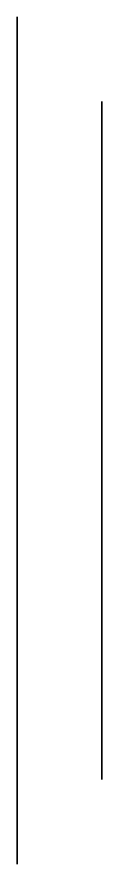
# Model space of a CAD drawing. Header units: millimetres. Extents: x -228 to 252, y -232 to 100.
# Drawn here: x -85 to -84, y 31 to 41 of the extents above; entities that cross this region are included whole.
import ezdxf
from ezdxf.lldxf.tags import DXFTag

# ---------------------------------------------------------------- set-up
doc = ezdxf.new("R2010")
doc.units = ezdxf.units.MM
doc.layers.add('1', color=7, linetype='Continuous', true_color=0xffffff)
tags = doc.linetypes.add('DASHED', pattern=[25.72, 12.86, -12.86]).pattern_tags.tags
tags[6:7] = [DXFTag(74, 4), DXFTag(75, 0), DXFTag(340, '0'), DXFTag(46, 0.0), DXFTag(50, 0.0), DXFTag(44, 0.0), DXFTag(45, 0.0)]
tags[4:5] = [DXFTag(74, 4), DXFTag(75, 0), DXFTag(340, '0'), DXFTag(46, 0.0), DXFTag(50, 0.0), DXFTag(44, 0.0), DXFTag(45, 0.0)]

# ---------------------------------------------------------------- blocks, each defined once
blk = doc.blocks.new('3047-1_pf_BODY')
at = {"layer": '1', "color": 21, "linetype": 'Continuous', "lineweight": 25, "extrusion": (0, 0, -1)}
blk.add_circle((0, 0, -68), 5, dxfattribs=at)
at = {"layer": '1', "color": 51, "linetype": 'DASHED', "lineweight": 13, "extrusion": (0, 0, -1)}
blk.add_circle((0, 0, -68), 4.08, dxfattribs=at)
at = {"layer": '1', "color": 21, "linetype": 'Continuous', "lineweight": 25}
blk.add_circle((0, 0, 69), 4, dxfattribs=at)

msp = doc.modelspace()

# ---------------------------------------------------------------- block references
at = {"layer": '1', "color": 172, "linetype": 'Continuous', "lineweight": 18, "extrusion": (1, 0, 0), "rotation": 270}
for p in [(36, 115, -153), (36, -115, -153)]:
    msp.add_blockref('3047-1_pf_BODY', p, dxfattribs=at)

doc.saveas('drawing.dxf')
